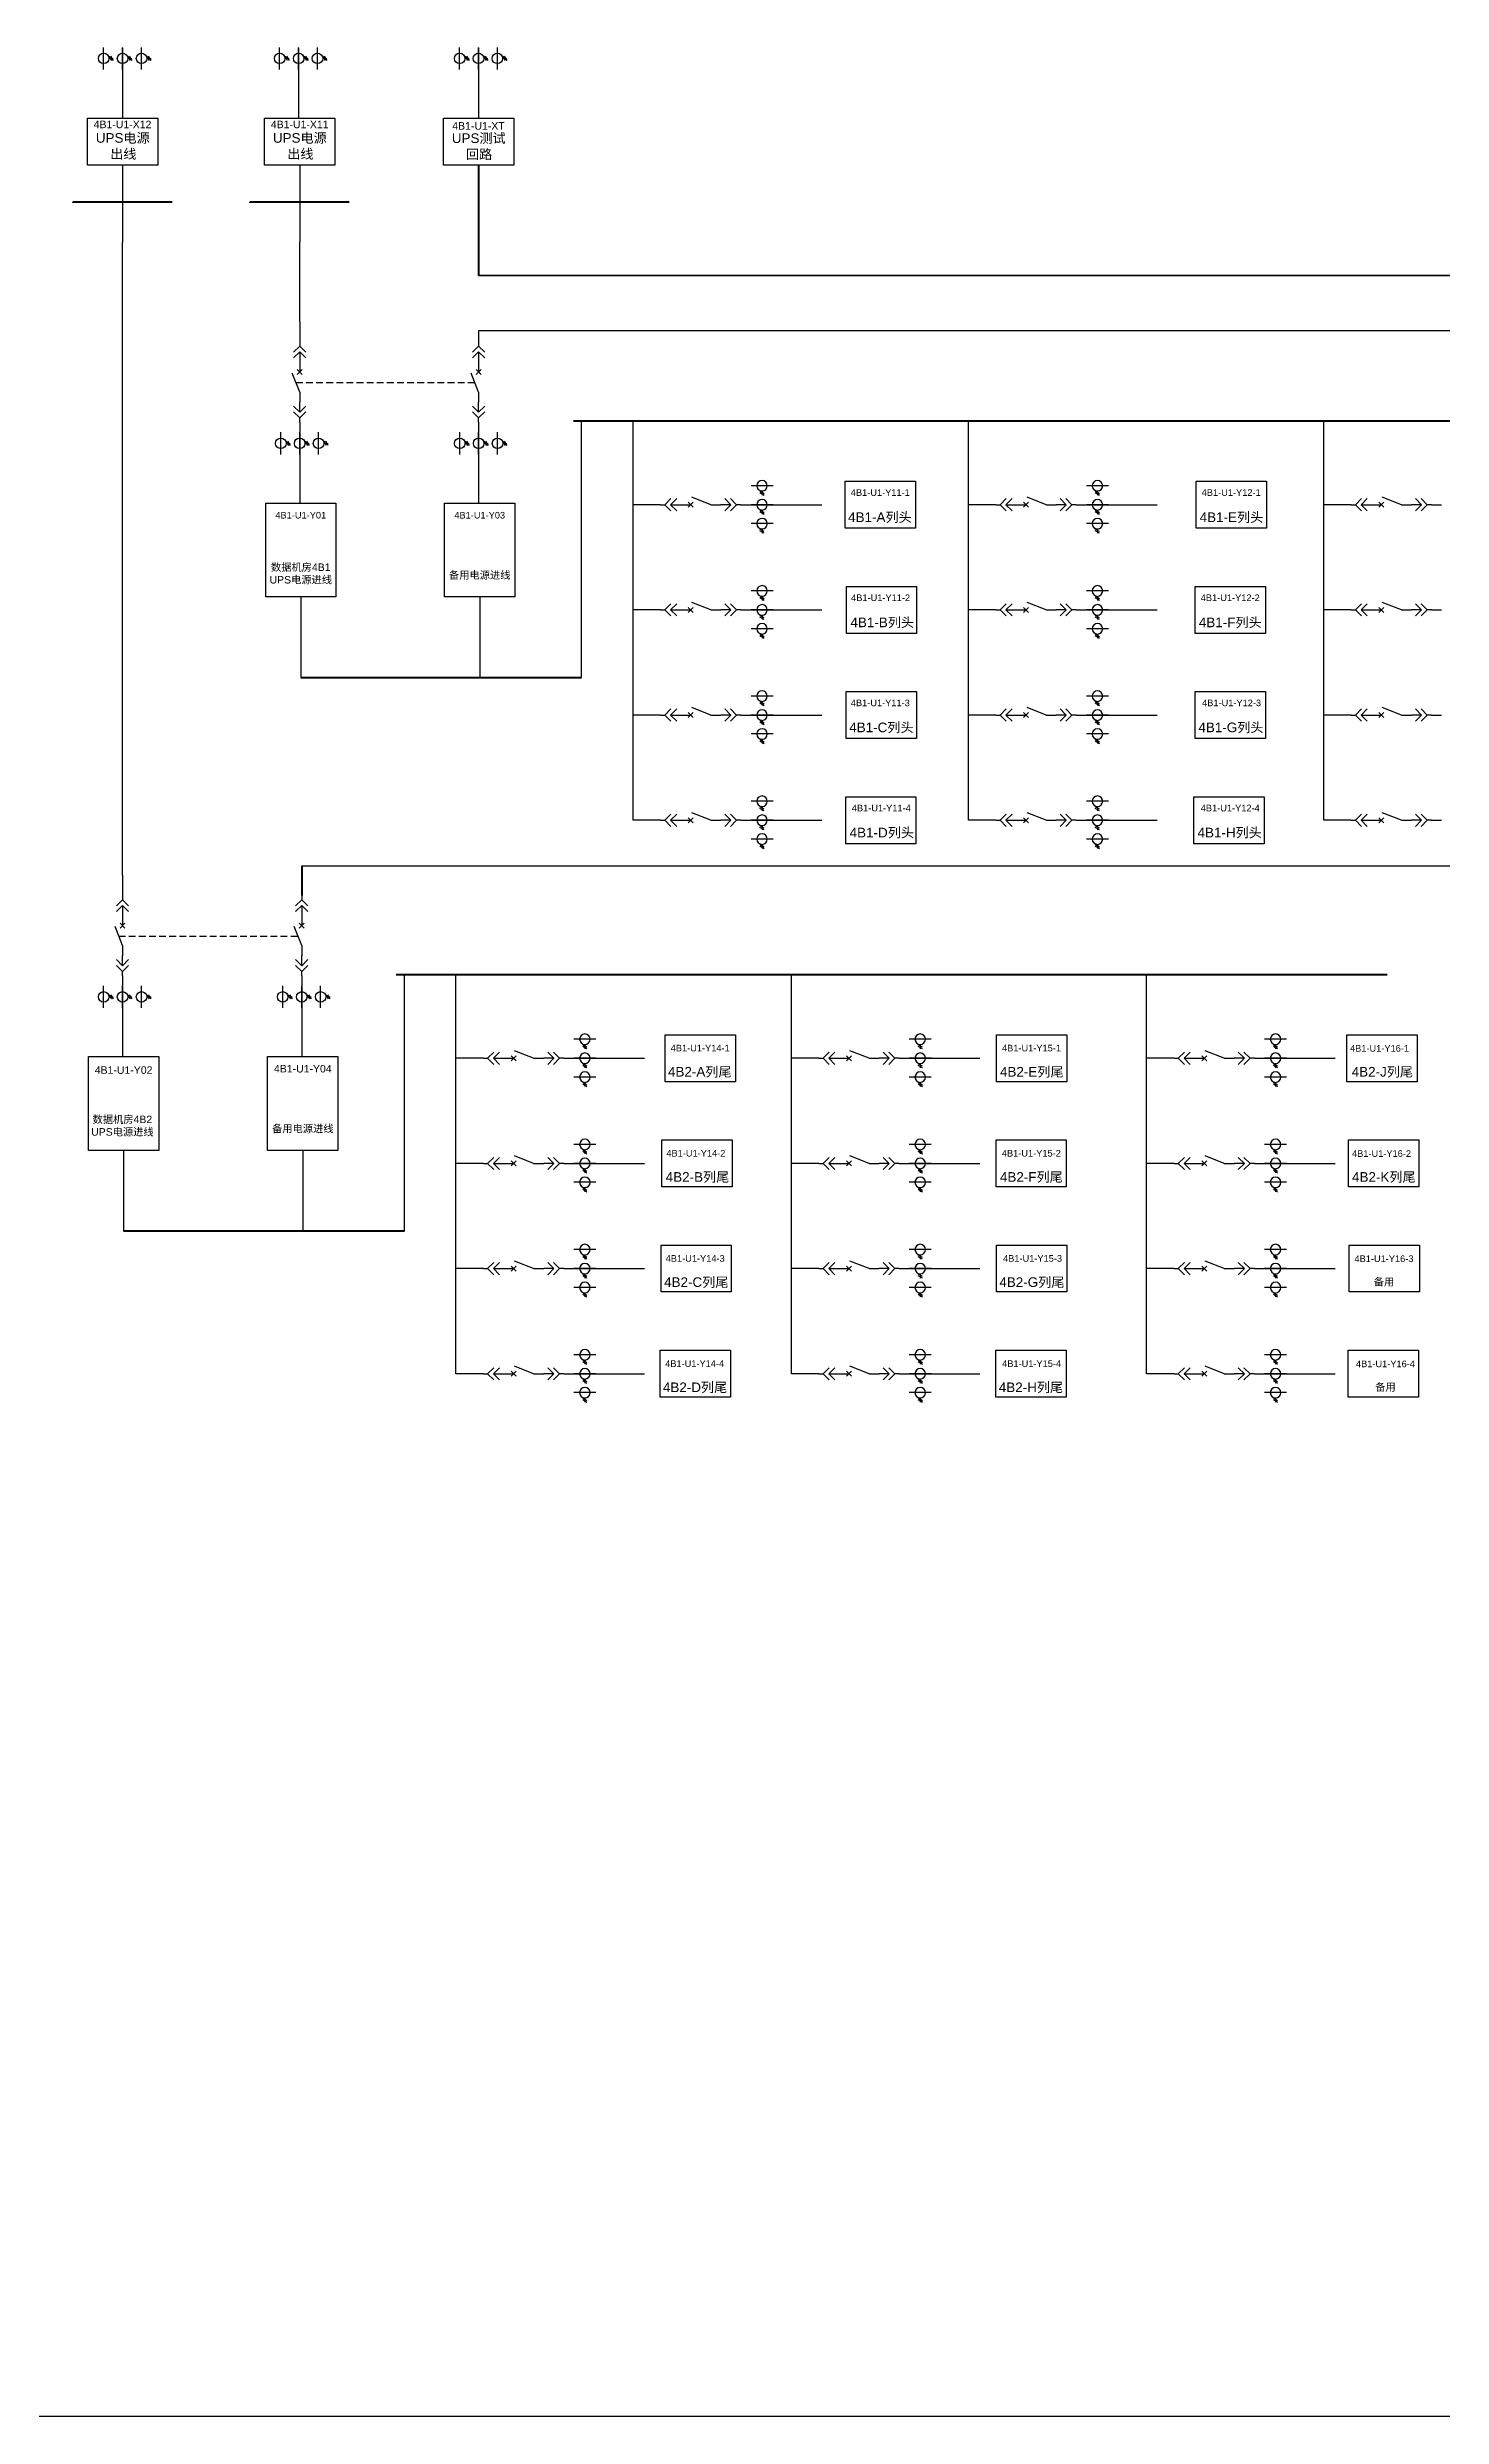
# Model space of a CAD drawing. Header units: millimetres. Extents: x 26 to 380, y 22 to 337.
# Drawn here: x 111.3 to 214.7, y 22.4 to 198.1 of the extents above; entities that cross this region are included whole.
import ezdxf
from ezdxf.enums import TextEntityAlignment as Align

# ---------------------------------------------------------------- set-up
doc = ezdxf.new("R2010")
doc.units = ezdxf.units.MM
doc.linetypes.add('HIDDEN', pattern=[0.375, 0.25, -0.125])
doc.styles.get("Standard").update_dxf_attribs({"font": 'arial.ttf'})

# ---------------------------------------------------------------- blocks, each defined once
blk = doc.blocks.new('A$C03DD39B5')
for p, q in [((417, 475), (283, 392)), ((417, 422), (283, 339)), ((350, 333), (350, 467))]:
    blk.add_line(p, q)
blk.add_lwpolyline([(700, 167), (0, 167)])
blk.add_circle((350, 167), 167)
blk = doc.blocks.new('DYDQAA05')
at = {"color": 0}
blk.add_lwpolyline([(0, 0), (0, -7)], dxfattribs=at)
blk = doc.blocks.new('DYDQAA03')
at = {"color": 0}
for points in [[(0, 0), (0, -1.5)], [(-2.12, -3.62), (0, -1.5)], [(-2.12, -5.62), (0, -3.5)], [(2.12, -3.62), (0, -1.5)], [(2.12, -5.62), (0, -3.5)], [(0, -3.5), (0, -7)]]:
    blk.add_lwpolyline(points, dxfattribs=at)
blk = doc.blocks.new('DYDQAA09')
at = {"color": 0}
blk.add_lwpolyline([(0, 0), (0, -3.5)], dxfattribs=at)
blk.add_lwpolyline([(0, 0), (0, -3.5)], dxfattribs=at)
blk.add_lwpolyline([(0, 0), (0, -3.5)], dxfattribs=at)
blk.add_lwpolyline([(0, 0), (0, -3.5)], dxfattribs=at)
blk.add_lwpolyline([(0, 0), (0, -3.5)], dxfattribs=at)
blk.add_lwpolyline([(0, 0), (0, -3.5)], dxfattribs=at)
blk.add_lwpolyline([(0, 0), (0, -3.5)], dxfattribs=at)
blk.add_lwpolyline([(0, 0), (0, -3.5)], dxfattribs=at)
blk.add_lwpolyline([(0, 0), (0, -3.5)], dxfattribs=at)
blk = doc.blocks.new('DYDQ0201')
at = {"color": 0}
for points in [[(0.86, -0.86), (-0.86, 0.86)], [(-0.86, -0.86), (0.86, 0.86)], [(0, -7), (-2.61, -0.37)]]:
    blk.add_lwpolyline(points, dxfattribs=at)
blk = doc.blocks.new('DYDQAA04')
at = {"color": 0}
for points in [[(0, -3.5), (0, 0)], [(-2.12, -1.38), (0, -3.5)], [(-2.12, -3.38), (0, -5.5)], [(2.12, -1.38), (0, -3.5)], [(2.12, -3.38), (0, -5.5)], [(0, -7), (0, -5.5)]]:
    blk.add_lwpolyline(points, dxfattribs=at)

msp = doc.modelspace()

# ---------------------------------------------------------------- linework, layer by layer
for p, q in [((116.87, 198.04, -11062.21), (116.87, 196.4, -11062.21)), ((129.93, 198.04, -11062.21), (129.93, 196.4, -11062.21)), ((143.27, 198.04, -11062.21), (143.27, 196.4, -11062.21)), ((116.87, 196.4, -11062.21), (116.87, 192.83, -11062.21)), ((129.93, 196.4, -11062.21), (129.93, 192.83, -11062.21)), ((143.27, 196.4, -11062.21), (143.27, 192.83, -11062.21)), ((116.87, 189.35, -11062.21), (116.87, 183.63, -11062.21)), ((130.01, 189.35, -11093.7), (130.01, 183.63, -11093.7)), ((116.87, 136.68, -12148.29), (116.87, 183.63, -11062.21)), ((130.01, 177.73, -12476.98), (130.01, 183.63, -11093.7)), ((130.01, 169.49, -10275.76), (130.01, 167.85, -10275.76)), ((150.91, 151.35, -9835.7), (150.91, 170.38, 14389.02)), ((154.74, 156.36, 14043.2), (154.74, 170.38, 14389.02)), ((179.61, 156.36, 14043.2), (179.61, 170.38, 14389.02)), ((205.95, 156.36, 14043.2), (205.95, 170.38, 14389.02)), ((130.01, 167.85, -10275.76), (130.01, 164.28, -10275.76)), ((156.77, 164.16, 12659.92), (154.74, 164.16, 13351.56)), ((163.52, 164.16, 14861.13), (165.16, 164.16, 14861.13)), ((165.16, 164.16, 14861.13), (168.72, 164.16, 14861.13)), ((181.64, 164.16, 12659.92), (179.61, 164.16, 13351.56)), ((188.39, 164.16, 14861.13), (190.03, 164.16, 14861.13)), ((190.03, 164.16, 14861.13), (193.59, 164.16, 14861.13)), ((207.99, 164.16, 12659.92), (205.95, 164.16, 13351.56)), ((130.09, 157.33, -10307.25), (130.09, 151.35, -9835.7)), ((156.77, 156.36, 14043.2), (154.74, 156.36, 14043.2)), ((154.74, 148.56, 14734.83), (154.74, 156.36, 14043.2)), ((163.52, 156.36, 16244.41), (165.16, 156.36, 16244.41)), ((165.16, 156.36, 16244.41), (168.72, 156.36, 16244.41)), ((181.64, 156.36, 14043.2), (179.61, 156.36, 14043.2)), ((179.61, 148.56, 14734.83), (179.61, 156.36, 14043.2)), ((188.39, 156.36, 16244.41), (190.03, 156.36, 16244.41)), ((190.03, 156.36, 16244.41), (193.59, 156.36, 16244.41)), ((207.99, 156.36, 14043.2), (205.95, 156.36, 14043.2)), ((205.95, 148.56, 14734.83), (205.95, 156.36, 14043.2)), ((156.77, 148.56, 14734.83), (154.74, 148.56, 14734.83)), ((154.74, 140.76, 15426.47), (154.74, 148.56, 14734.83)), ((163.52, 148.56, 16936.05), (165.16, 148.56, 16936.05)), ((165.16, 148.56, 16936.05), (168.72, 148.56, 16936.05)), ((181.64, 148.56, 14734.83), (179.61, 148.56, 14734.83)), ((179.61, 140.76, 15426.47), (179.61, 148.56, 14734.83)), ((188.39, 148.56, 16936.05), (190.03, 148.56, 16936.05)), ((190.03, 148.56, 16936.05), (193.59, 148.56, 16936.05)), ((207.99, 148.56, 14734.83), (205.95, 148.56, 14734.83)), ((205.95, 140.76, 15426.47), (205.95, 148.56, 14734.83)), ((156.77, 140.76, 15426.47), (154.74, 140.76, 15426.47)), ((163.52, 140.76, 17627.69), (165.16, 140.76, 17627.69)), ((165.16, 140.76, 17627.69), (168.72, 140.76, 17627.69)), ((181.64, 140.76, 15426.47), (179.61, 140.76, 15426.47)), ((188.39, 140.76, 17627.69), (190.03, 140.76, 17627.69)), ((190.03, 140.76, 17627.69), (193.59, 140.76, 17627.69)), ((207.99, 140.76, 15426.47), (205.95, 140.76, 15426.47)), ((116.87, 128.44, -9947.08), (116.87, 126.8, -9947.08)), ((137.78, 110.3, -9507.02), (137.78, 129.33, 14717.7)), ((141.6, 115.31, 14371.88), (141.6, 129.33, 14717.7)), ((166.47, 115.31, 14371.88), (166.47, 129.33, 14717.7)), ((192.82, 115.31, 14371.88), (192.82, 129.33, 14717.7)), ((116.87, 126.8, -9947.08), (116.87, 123.24, -9947.08)), ((143.63, 123.11, 12988.6), (141.6, 123.11, 13680.24)), ((150.38, 123.11, 15189.82), (152.02, 123.11, 15189.82)), ((152.02, 123.11, 15189.82), (155.59, 123.11, 15189.82)), ((168.5, 123.11, 12988.6), (166.47, 123.11, 13680.24)), ((175.25, 123.11, 15189.82), (176.89, 123.11, 15189.82)), ((176.89, 123.11, 15189.82), (180.46, 123.11, 15189.82)), ((194.85, 123.11, 12988.6), (192.82, 123.11, 13680.24)), ((201.6, 123.11, 15189.82), (203.24, 123.11, 15189.82)), ((203.24, 123.11, 15189.82), (206.81, 123.11, 15189.82)), ((116.95, 116.28, -9978.57), (116.95, 110.3, -9507.02)), ((143.63, 115.31, 14371.88), (141.6, 115.31, 14371.88)), ((141.6, 107.51, 15063.52), (141.6, 115.31, 14371.88)), ((150.38, 115.31, 16573.09), (152.02, 115.31, 16573.09)), ((152.02, 115.31, 16573.09), (155.59, 115.31, 16573.09)), ((168.5, 115.31, 14371.88), (166.47, 115.31, 14371.88)), ((166.47, 107.51, 15063.52), (166.47, 115.31, 14371.88)), ((175.25, 115.31, 16573.09), (176.89, 115.31, 16573.09)), ((176.89, 115.31, 16573.09), (180.46, 115.31, 16573.09)), ((194.85, 115.31, 14371.88), (192.82, 115.31, 14371.88)), ((192.82, 107.51, 15063.52), (192.82, 115.31, 14371.88)), ((201.6, 115.31, 16573.09), (203.24, 115.31, 16573.09)), ((203.24, 115.31, 16573.09), (206.81, 115.31, 16573.09)), ((143.63, 107.51, 15063.52), (141.6, 107.51, 15063.52)), ((141.6, 99.71, 15755.15), (141.6, 107.51, 15063.52)), ((150.38, 107.51, 17264.73), (152.02, 107.51, 17264.73)), ((152.02, 107.51, 17264.73), (155.59, 107.51, 17264.73)), ((168.5, 107.51, 15063.52), (166.47, 107.51, 15063.52)), ((166.47, 99.71, 15755.15), (166.47, 107.51, 15063.52)), ((175.25, 107.51, 17264.73), (176.89, 107.51, 17264.73)), ((176.89, 107.51, 17264.73), (180.46, 107.51, 17264.73)), ((194.85, 107.51, 15063.52), (192.82, 107.51, 15063.52)), ((192.82, 99.71, 15755.15), (192.82, 107.51, 15063.52)), ((201.6, 107.51, 17264.73), (203.24, 107.51, 17264.73)), ((203.24, 107.51, 17264.73), (206.81, 107.51, 17264.73)), ((143.63, 99.71, 15755.15), (141.6, 99.71, 15755.15)), ((150.38, 99.71, 17956.37), (152.02, 99.71, 17956.37)), ((152.02, 99.71, 17956.37), (155.59, 99.71, 17956.37)), ((168.5, 99.71, 15755.15), (166.47, 99.71, 15755.15)), ((175.25, 99.71, 17956.37), (176.89, 99.71, 17956.37)), ((176.89, 99.71, 17956.37), (180.46, 99.71, 17956.37)), ((194.85, 99.71, 15755.15), (192.82, 99.71, 15755.15)), ((201.6, 99.71, 17956.37), (203.24, 99.71, 17956.37)), ((203.24, 99.71, 17956.37), (206.81, 99.71, 17956.37))]:
    msp.add_line(p, q)
at = {"color": 1, "lineweight": 40}
for p, q in [((143.27, 189.35, -11094.72), (143.27, 181.16, -13169.63)), ((150.31, 170.38, 14389.02), (223.79, 170.38, 14389.02)), ((137.17, 129.33, 14717.7), (210.65, 129.33, 14717.7))]:
    msp.add_line(p, q, dxfattribs=at)
at = {"color": 1, "lineweight": 35}
msp.add_line((143.27, 181.16, -11786.36), (362.85, 181.16, -11786.36), dxfattribs=at)
at = {"color": 5}
for p, q in [((143.28, 177.07, -14521.43), (143.28, 176.24, -12476.98)), ((143.28, 169.49, -10275.76), (143.28, 167.85, -10275.76)), ((143.28, 167.85, -10275.76), (143.28, 164.28, -10275.76)), ((143.36, 157.33, -10307.25), (143.36, 151.35, -9835.7)), ((130.16, 128.44, -8342.69), (130.16, 126.8, -8342.69)), ((130.16, 126.8, -8342.69), (130.16, 123.24, -8342.69)), ((130.24, 116.28, -8374.18), (130.24, 110.3, -7902.63))]:
    msp.add_line(p, q, dxfattribs=at)
at = {"color": 5, "lineweight": 30}
for p, q in [((143.28, 177.07, -13499.2), (262.44, 177.07, -24438.63)), ((130.16, 137.37, -13280), (240.02, 137.37, -34529.97))]:
    msp.add_line(p, q, dxfattribs=at)
at = {"linetype": 'HIDDEN', "ltscale": 2}
for p, q in [((129.73, 173.22, -12476.98), (143.01, 173.22, -12476.98)), ((116.59, 132.17, -10543.91), (129.88, 132.17, -10543.91))]:
    msp.add_line(p, q, dxfattribs=at)
at = {"lineweight": 40}
for p, q in [((130.09, 151.35, -9835.7), (150.91, 151.35, -9835.7)), ((116.95, 110.3, -9507.02), (137.78, 110.3, -9507.02))]:
    msp.add_line(p, q, dxfattribs=at)
at = {"color": 5, "lineweight": 40}
msp.add_line((130.16, 137.37, -13280), (130.16, 135.19, -10543.91), dxfattribs=at)
at = {"color": 1, "lineweight": 30, "ltscale": 0.002916}
msp.add_lwpolyline([(25.55, 337.37), (379.75, 337.37), (379.75, 22.37), (25.55, 22.37)], close=True, dxfattribs=at)
for points, elevation in [([(114.27, 192.83), (119.48, 192.83), (119.48, 189.35), (114.27, 189.35)], -11062.21), ([(127.4, 192.83), (132.61, 192.83), (132.61, 189.35), (127.4, 189.35)], -11093.7), ([(170.46, 165.9), (175.67, 165.9), (175.67, 162.42), (170.46, 162.42)], 14861.13), ([(196.5, 165.9), (201.7, 165.9), (201.7, 162.42), (196.5, 162.42)], 14861.13), ([(127.49, 164.28), (132.69, 164.28), (132.69, 157.33), (127.49, 157.33)], -10307.25), ([(170.55, 158.1), (175.76, 158.1), (175.76, 154.62), (170.55, 154.62)], 16244.41), ([(196.43, 158.1), (201.64, 158.1), (201.64, 154.62), (196.43, 154.62)], 16244.41), ([(170.54, 150.3), (175.75, 150.3), (175.75, 146.82), (170.54, 146.82)], 16936.05), ([(196.42, 150.3), (201.63, 150.3), (201.63, 146.82), (196.42, 146.82)], 16936.05), ([(170.5, 142.5), (175.71, 142.5), (175.71, 139.02), (170.5, 139.02)], 17627.69), ([(196.33, 142.5), (201.54, 142.5), (201.54, 139.02), (196.33, 139.02)], 17627.69), ([(157.11, 124.85), (162.32, 124.85), (162.32, 121.37), (157.11, 121.37)], 15189.82), ([(181.69, 124.85), (186.9, 124.85), (186.9, 121.37), (181.69, 121.37)], 15189.82), ([(207.67, 124.85), (212.88, 124.85), (212.88, 121.37), (207.67, 121.37)], 15189.82), ([(114.35, 123.24), (119.56, 123.24), (119.56, 116.28), (114.35, 116.28)], -9978.57), ([(156.86, 117.05), (162.07, 117.05), (162.07, 113.57), (156.86, 113.57)], 16573.09), ([(181.65, 117.05), (186.85, 117.05), (186.85, 113.57), (181.65, 113.57)], 16573.09), ([(207.79, 117.05), (213, 117.05), (213, 113.57), (207.79, 113.57)], 16573.09), ([(156.81, 109.25), (162.02, 109.25), (162.02, 105.78), (156.81, 105.78)], 17264.73), ([(181.69, 109.25), (186.9, 109.25), (186.9, 105.78), (181.69, 105.78)], 17264.73), ([(207.84, 109.25), (213.05, 109.25), (213.05, 105.78), (207.84, 105.78)], 17264.73), ([(156.74, 101.45), (161.95, 101.45), (161.95, 97.98), (156.74, 97.98)], 17956.37), ([(181.64, 101.45), (186.85, 101.45), (186.85, 97.98), (181.64, 97.98)], 17956.37), ([(207.76, 101.45), (212.97, 101.45), (212.97, 97.98), (207.76, 97.98)], 17956.37)]:
    msp.add_lwpolyline(points, close=True, dxfattribs=dict(elevation=elevation))
at = {"color": 1, "elevation": -11094.72}
msp.add_lwpolyline([(140.67, 192.83), (145.88, 192.83), (145.88, 189.35), (140.67, 189.35)], close=True, dxfattribs=at)
at = {"color": 1, "lineweight": 40, "ltscale": 100}
for points, elevation in [([(120.56, 186.6), (113.19, 186.6), (113.19, 186.6)], -21563.23), ([(133.69, 186.6), (126.32, 186.6), (126.32, 186.6)], -21594.72)]:
    msp.add_lwpolyline(points, dxfattribs=dict(at, elevation=elevation))
at = {"color": 5}
for points, elevation in [([(140.76, 164.28), (145.97, 164.28), (145.97, 157.33), (140.76, 157.33)], -10307.25), ([(127.63, 123.24), (132.84, 123.24), (132.84, 116.28), (127.63, 116.28)], -8374.18)]:
    msp.add_lwpolyline(points, close=True, dxfattribs=dict(at, elevation=elevation))

# ---------------------------------------------------------------- block references
at = {"linetype": 'Continuous', "yscale": 0.002338875, "zscale": 0.002338875}
for p, xscale, rotation in [((115.08, 198.08, -11062.21), 0.002338875, 270), ((116.48, 198.08, -11062.21), 0.002338875, 270), ((117.89, 198.08, -11062.21), 0.002338875, 270), ((128.13, 198.08, -11062.21), 0.002338875, 270), ((129.54, 198.08, -11062.21), 0.002338875, 270), ((130.94, 198.08, -11062.21), 0.002338875, 270), ((141.48, 198.08, -11062.21), 0.002338875, 270), ((142.88, 198.08, -11062.21), 0.002338875, 270), ((144.28, 198.08, -11062.21), 0.002338875, 270), ((128.22, 169.53, -10275.76), 0.002338875, 270), ((129.62, 169.53, -10275.76), 0.002338875, 270), ((131.02, 169.53, -10275.76), 0.002338875, 270), ((163.48, 165.96, 14861.13), -0.002338875, 180), ((188.35, 165.96, 14861.13), -0.002338875, 180), ((163.48, 164.55, 14861.13), -0.002338875, 180), ((188.35, 164.55, 14861.13), -0.002338875, 180), ((163.48, 163.15, 14861.13), -0.002338875, 180), ((188.35, 163.15, 14861.13), -0.002338875, 180), ((163.48, 158.16, 16244.41), -0.002338875, 180), ((188.35, 158.16, 16244.41), -0.002338875, 180), ((163.48, 156.75, 16244.41), -0.002338875, 180), ((188.35, 156.75, 16244.41), -0.002338875, 180), ((163.48, 155.35, 16244.41), -0.002338875, 180), ((188.35, 155.35, 16244.41), -0.002338875, 180), ((163.48, 150.36, 16936.05), -0.002338875, 180), ((188.35, 150.36, 16936.05), -0.002338875, 180), ((163.48, 148.95, 16936.05), -0.002338875, 180), ((188.35, 148.95, 16936.05), -0.002338875, 180), ((163.48, 147.55, 16936.05), -0.002338875, 180), ((188.35, 147.55, 16936.05), -0.002338875, 180), ((163.48, 142.56, 17627.69), -0.002338875, 180), ((188.35, 142.56, 17627.69), -0.002338875, 180), ((163.48, 141.15, 17627.69), -0.002338875, 180), ((188.35, 141.15, 17627.69), -0.002338875, 180), ((163.48, 139.75, 17627.69), -0.002338875, 180), ((188.35, 139.75, 17627.69), -0.002338875, 180), ((115.08, 128.48, -9947.08), 0.002338875, 270), ((116.48, 128.48, -9947.08), 0.002338875, 270), ((117.89, 128.48, -9947.08), 0.002338875, 270), ((150.34, 124.91, 15189.82), -0.002338875, 180), ((175.21, 124.91, 15189.82), -0.002338875, 180), ((201.56, 124.91, 15189.82), -0.002338875, 180), ((150.34, 123.5, 15189.82), -0.002338875, 180), ((175.21, 123.5, 15189.82), -0.002338875, 180), ((201.56, 123.5, 15189.82), -0.002338875, 180), ((150.34, 122.1, 15189.82), -0.002338875, 180), ((175.21, 122.1, 15189.82), -0.002338875, 180), ((201.56, 122.1, 15189.82), -0.002338875, 180), ((150.34, 117.11, 16573.09), -0.002338875, 180), ((175.21, 117.11, 16573.09), -0.002338875, 180), ((201.56, 117.11, 16573.09), -0.002338875, 180), ((150.34, 115.7, 16573.09), -0.002338875, 180), ((150.34, 114.3, 16573.09), -0.002338875, 180), ((175.21, 115.7, 16573.09), -0.002338875, 180), ((175.21, 114.3, 16573.09), -0.002338875, 180), ((201.56, 115.7, 16573.09), -0.002338875, 180), ((201.56, 114.3, 16573.09), -0.002338875, 180), ((150.34, 109.31, 17264.73), -0.002338875, 180), ((175.21, 109.31, 17264.73), -0.002338875, 180), ((201.56, 109.31, 17264.73), -0.002338875, 180), ((150.34, 107.9, 17264.73), -0.002338875, 180), ((175.21, 107.9, 17264.73), -0.002338875, 180), ((201.56, 107.9, 17264.73), -0.002338875, 180), ((150.34, 106.5, 17264.73), -0.002338875, 180), ((175.21, 106.5, 17264.73), -0.002338875, 180), ((201.56, 106.5, 17264.73), -0.002338875, 180), ((150.34, 101.51, 17956.37), -0.002338875, 180), ((175.21, 101.51, 17956.37), -0.002338875, 180), ((201.56, 101.51, 17956.37), -0.002338875, 180), ((150.34, 100.1, 17956.37), -0.002338875, 180), ((150.34, 98.7, 17956.37), -0.002338875, 180), ((175.21, 100.1, 17956.37), -0.002338875, 180), ((175.21, 98.7, 17956.37), -0.002338875, 180), ((201.56, 100.1, 17956.37), -0.002338875, 180), ((201.56, 98.7, 17956.37), -0.002338875, 180)]:
    msp.add_blockref('A$C03DD39B5', p, dxfattribs=dict(at, xscale=xscale, rotation=rotation))
at = {"xscale": 0.2128954749704126, "yscale": 0.2128954749704126, "zscale": 0.2128954749704126}
for name, p in [('DYDQAA05', (130.01, 177.73, -12476.98)), ('DYDQAA03', (130.01, 176.24, -12476.98)), ('DYDQ0201', (130.01, 174, -12476.98)), ('DYDQAA09', (130.01, 174.75, -12476.98)), ('DYDQAA09', (130.01, 172.51, -12476.98)), ('DYDQAA04', (130.01, 171.77, -12476.98)), ('DYDQAA09', (130.01, 170.28, -12476.98)), ('DYDQAA05', (116.87, 136.68, -12148.29)), ('DYDQAA03', (116.87, 135.19, -12148.29)), ('DYDQAA09', (116.87, 133.7, -12148.29)), ('DYDQ0201', (116.87, 132.95, -12148.29)), ('DYDQAA04', (116.87, 130.72, -12148.29)), ('DYDQAA09', (116.87, 131.46, -12148.29)), ('DYDQAA09', (116.87, 129.23, -12148.29))]:
    msp.add_blockref(name, p, dxfattribs=at)
at = {"color": 5, "xscale": 0.2128954749704126, "yscale": 0.2128954749704126, "zscale": 0.2128954749704126}
for name, p in [('DYDQAA03', (143.28, 176.24, -12476.98)), ('DYDQ0201', (143.28, 174, -12476.98)), ('DYDQAA09', (143.28, 174.75, -12476.98)), ('DYDQAA09', (143.28, 172.51, -12476.98)), ('DYDQAA04', (143.28, 171.77, -12476.98)), ('DYDQAA09', (143.28, 170.28, -12476.98)), ('DYDQAA03', (130.16, 135.19, -10543.91)), ('DYDQAA09', (130.16, 133.7, -10543.91)), ('DYDQ0201', (130.16, 132.95, -10543.91)), ('DYDQAA04', (130.16, 130.72, -10543.91)), ('DYDQAA09', (130.16, 131.46, -10543.91)), ('DYDQAA09', (130.16, 129.23, -10543.91))]:
    msp.add_blockref(name, p, dxfattribs=at)
at = {"color": 5, "linetype": 'Continuous', "xscale": 0.002338875, "yscale": 0.002338875, "zscale": 0.002338875, "rotation": 270}
for p in [(141.49, 169.53, -10275.76), (142.89, 169.53, -10275.76), (144.29, 169.53, -10275.76), (128.36, 128.48, -8342.69), (129.77, 128.48, -8342.69), (131.17, 128.48, -8342.69)]:
    msp.add_blockref('A$C03DD39B5', p, dxfattribs=at)
at = {"xscale": -0.2128954749704126, "yscale": 0.2128954749704126, "zscale": 0.2128954749704126, "rotation": 90}
for name, p in [('DYDQAA03', (156.77, 164.16, 12659.92)), ('DYDQAA09', (158.26, 164.16, 12659.92)), ('DYDQ0201', (159.01, 164.16, 12659.92)), ('DYDQAA09', (160.5, 164.16, 12659.92)), ('DYDQAA04', (161.24, 164.16, 12659.92)), ('DYDQAA09', (162.73, 164.16, 12659.92)), ('DYDQAA03', (181.64, 164.16, 12659.92)), ('DYDQAA09', (183.13, 164.16, 12659.92)), ('DYDQ0201', (183.88, 164.16, 12659.92)), ('DYDQAA09', (185.37, 164.16, 12659.92)), ('DYDQAA04', (186.11, 164.16, 12659.92)), ('DYDQAA09', (187.6, 164.16, 12659.92)), ('DYDQAA03', (207.99, 164.16, 12659.92)), ('DYDQAA09', (209.48, 164.16, 12659.92)), ('DYDQ0201', (210.22, 164.16, 12659.92)), ('DYDQAA09', (211.72, 164.16, 12659.92)), ('DYDQAA04', (212.46, 164.16, 12659.92)), ('DYDQAA09', (213.95, 164.16, 12659.92)), ('DYDQAA03', (156.77, 156.36, 14043.2)), ('DYDQ0201', (159.01, 156.36, 14043.2)), ('DYDQAA04', (161.24, 156.36, 14043.2)), ('DYDQAA03', (181.64, 156.36, 14043.2)), ('DYDQ0201', (183.88, 156.36, 14043.2)), ('DYDQAA04', (186.11, 156.36, 14043.2)), ('DYDQAA03', (207.99, 156.36, 14043.2)), ('DYDQ0201', (210.22, 156.36, 14043.2)), ('DYDQAA04', (212.46, 156.36, 14043.2)), ('DYDQAA09', (158.26, 156.36, 14043.2)), ('DYDQAA09', (160.5, 156.36, 14043.2)), ('DYDQAA09', (162.73, 156.36, 14043.2)), ('DYDQAA09', (183.13, 156.36, 14043.2)), ('DYDQAA09', (185.37, 156.36, 14043.2)), ('DYDQAA09', (187.6, 156.36, 14043.2)), ('DYDQAA09', (209.48, 156.36, 14043.2)), ('DYDQAA09', (211.72, 156.36, 14043.2)), ('DYDQAA09', (213.95, 156.36, 14043.2)), ('DYDQAA03', (156.77, 148.56, 14734.83)), ('DYDQAA09', (158.26, 148.56, 14734.83)), ('DYDQ0201', (159.01, 148.56, 14734.83)), ('DYDQAA09', (160.5, 148.56, 14734.83)), ('DYDQAA04', (161.24, 148.56, 14734.83)), ('DYDQAA09', (162.73, 148.56, 14734.83)), ('DYDQAA03', (181.64, 148.56, 14734.83)), ('DYDQAA09', (183.13, 148.56, 14734.83)), ('DYDQ0201', (183.88, 148.56, 14734.83)), ('DYDQAA09', (185.37, 148.56, 14734.83)), ('DYDQAA04', (186.11, 148.56, 14734.83)), ('DYDQAA09', (187.6, 148.56, 14734.83)), ('DYDQAA03', (207.99, 148.56, 14734.83)), ('DYDQAA09', (209.48, 148.56, 14734.83)), ('DYDQ0201', (210.22, 148.56, 14734.83)), ('DYDQAA09', (211.72, 148.56, 14734.83)), ('DYDQAA04', (212.46, 148.56, 14734.83)), ('DYDQAA09', (213.95, 148.56, 14734.83)), ('DYDQAA03', (156.77, 140.76, 15426.47)), ('DYDQAA09', (158.26, 140.76, 15426.47)), ('DYDQ0201', (159.01, 140.76, 15426.47)), ('DYDQAA09', (160.5, 140.76, 15426.47)), ('DYDQAA04', (161.24, 140.76, 15426.47)), ('DYDQAA09', (162.73, 140.76, 15426.47)), ('DYDQAA03', (181.64, 140.76, 15426.47)), ('DYDQAA09', (183.13, 140.76, 15426.47)), ('DYDQ0201', (183.88, 140.76, 15426.47)), ('DYDQAA09', (185.37, 140.76, 15426.47)), ('DYDQAA04', (186.11, 140.76, 15426.47)), ('DYDQAA09', (187.6, 140.76, 15426.47)), ('DYDQAA03', (207.99, 140.76, 15426.47)), ('DYDQAA09', (209.48, 140.76, 15426.47)), ('DYDQ0201', (210.22, 140.76, 15426.47)), ('DYDQAA09', (211.72, 140.76, 15426.47)), ('DYDQAA04', (212.46, 140.76, 15426.47)), ('DYDQAA09', (213.95, 140.76, 15426.47)), ('DYDQAA03', (143.63, 123.11, 12988.6)), ('DYDQAA09', (145.12, 123.11, 12988.6)), ('DYDQ0201', (145.87, 123.11, 12988.6)), ('DYDQAA09', (147.36, 123.11, 12988.6)), ('DYDQAA04', (148.11, 123.11, 12988.6)), ('DYDQAA09', (149.6, 123.11, 12988.6)), ('DYDQAA03', (168.5, 123.11, 12988.6)), ('DYDQAA09', (169.99, 123.11, 12988.6)), ('DYDQ0201', (170.74, 123.11, 12988.6)), ('DYDQAA09', (172.23, 123.11, 12988.6)), ('DYDQAA04', (172.98, 123.11, 12988.6)), ('DYDQAA09', (174.47, 123.11, 12988.6)), ('DYDQAA03', (194.85, 123.11, 12988.6)), ('DYDQAA09', (196.34, 123.11, 12988.6)), ('DYDQ0201', (197.09, 123.11, 12988.6)), ('DYDQAA09', (198.58, 123.11, 12988.6)), ('DYDQAA04', (199.32, 123.11, 12988.6)), ('DYDQAA09', (200.81, 123.11, 12988.6)), ('DYDQAA03', (143.63, 115.31, 14371.88)), ('DYDQAA09', (145.12, 115.31, 14371.88)), ('DYDQ0201', (145.87, 115.31, 14371.88)), ('DYDQAA09', (147.36, 115.31, 14371.88)), ('DYDQAA04', (148.11, 115.31, 14371.88)), ('DYDQAA09', (149.6, 115.31, 14371.88)), ('DYDQAA03', (168.5, 115.31, 14371.88)), ('DYDQAA09', (169.99, 115.31, 14371.88)), ('DYDQ0201', (170.74, 115.31, 14371.88)), ('DYDQAA09', (172.23, 115.31, 14371.88)), ('DYDQAA04', (172.98, 115.31, 14371.88)), ('DYDQAA09', (174.47, 115.31, 14371.88)), ('DYDQAA03', (194.85, 115.31, 14371.88)), ('DYDQAA09', (196.34, 115.31, 14371.88)), ('DYDQ0201', (197.09, 115.31, 14371.88)), ('DYDQAA09', (198.58, 115.31, 14371.88)), ('DYDQAA04', (199.32, 115.31, 14371.88)), ('DYDQAA09', (200.81, 115.31, 14371.88)), ('DYDQAA03', (143.63, 107.51, 15063.52)), ('DYDQAA09', (145.12, 107.51, 15063.52)), ('DYDQ0201', (145.87, 107.51, 15063.52)), ('DYDQAA09', (147.36, 107.51, 15063.52)), ('DYDQAA04', (148.11, 107.51, 15063.52)), ('DYDQAA09', (149.6, 107.51, 15063.52)), ('DYDQAA03', (168.5, 107.51, 15063.52)), ('DYDQAA09', (169.99, 107.51, 15063.52)), ('DYDQ0201', (170.74, 107.51, 15063.52)), ('DYDQAA09', (172.23, 107.51, 15063.52)), ('DYDQAA04', (172.98, 107.51, 15063.52)), ('DYDQAA09', (174.47, 107.51, 15063.52)), ('DYDQAA03', (194.85, 107.51, 15063.52)), ('DYDQAA09', (196.34, 107.51, 15063.52)), ('DYDQ0201', (197.09, 107.51, 15063.52)), ('DYDQAA09', (198.58, 107.51, 15063.52)), ('DYDQAA04', (199.32, 107.51, 15063.52)), ('DYDQAA09', (200.81, 107.51, 15063.52)), ('DYDQAA03', (143.63, 99.71, 15755.15)), ('DYDQ0201', (145.87, 99.71, 15755.15)), ('DYDQAA04', (148.11, 99.71, 15755.15)), ('DYDQAA03', (168.5, 99.71, 15755.15)), ('DYDQ0201', (170.74, 99.71, 15755.15)), ('DYDQAA04', (172.98, 99.71, 15755.15)), ('DYDQAA03', (194.85, 99.71, 15755.15)), ('DYDQ0201', (197.09, 99.71, 15755.15)), ('DYDQAA04', (199.32, 99.71, 15755.15)), ('DYDQAA09', (145.12, 99.71, 15755.15)), ('DYDQAA09', (147.36, 99.71, 15755.15)), ('DYDQAA09', (149.6, 99.71, 15755.15)), ('DYDQAA09', (169.99, 99.71, 15755.15)), ('DYDQAA09', (172.23, 99.71, 15755.15)), ('DYDQAA09', (174.47, 99.71, 15755.15)), ('DYDQAA09', (196.34, 99.71, 15755.15)), ('DYDQAA09', (198.58, 99.71, 15755.15)), ('DYDQAA09', (200.81, 99.71, 15755.15))]:
    msp.add_blockref(name, p, dxfattribs=at)

# ---------------------------------------------------------------- texts
at = {"lineweight": 0}
for s, p in [('4B1-A列头', (173.04, 162.88, 19290)), ('4B1-E列头', (199.11, 162.88, 19290)), ('4B1-B列头', (173.21, 155.08, 20673.28)), ('4B1-F列头', (199.02, 155.08, 20673.28)), ('4B1-C列头', (173.15, 147.29, 21364.92)), ('4B1-G列头', (199.07, 147.29, -3116.7)), ('4B1-D列头', (173.18, 139.49, 22056.56)), ('4B1-H列头', (198.98, 139.49, -2425.07)), ('4B2-A列尾', (159.68, 121.75, 19618.68)), ('4B2-E列尾', (184.3, 121.75, 19618.68)), ('4B2-J列尾', (210.3, 121.75, 19618.68)), ('4B2-B列尾', (159.51, 113.95, 21001.96)), ('4B2-F列尾', (184.27, 113.95, 21001.96)), ('4B2-K列尾', (210.41, 113.95, 21001.96)), ('4B2-C列尾', (159.42, 106.15, 21693.6)), ('4B2-G列尾', (184.31, 106.15, -2788.02)), ('4B2-D列尾', (159.33, 98.35, 22385.24)), ('4B2-H列尾', (184.24, 98.35, -2096.38))]:
    msp.add_text(s, height=0.713, dxfattribs=at).set_placement(p, align=Align.CENTER)
at = {"width": 5.2091}
for s, insert, char_height, attachment_point in [('\\pxqc;4B1-U1-X12', (116.87, 192.36, -8987.3), 0.5569, 5), ('\\pxi0.87322;UPS{\\fSimSun|b0|i0|c134|p2;电源\\P\\pi2.36347;出线}', (114.27, 191.72, -13640.16), 0.7128, 1), ('\\pxqc;4B1-U1-X11', (130.01, 192.36, -8200.85), 0.5569, 5), ('\\pxi0.87322;UPS{\\fSimSun|b0|i0|c134|p2;电源\\P\\pi2.36347;出线}', (127.4, 191.72, -12383.19), 0.7128, 1), ('\\pxqc;4B1-U1-Y11-1', (173.07, 165.06, 14861.13), 0.49, 5), ('\\pxqc;4B1-U1-Y12-1', (199.09, 165.06, 14861.13), 0.49, 5), ('\\pxqc;4B1-U1-Y01', (130.09, 163.38, -10307.25), 0.49, 5), ('{\\fSimSun|b0|i0|c134|p2;\\H0.78125x;数据机房\\fArial|b0|i0|c0|p34;4B1\\PUPS\\fSimSun|b0|i0|c134|p2;电源进线}', (130.09, 159.03, -10307.25), 0.7128, 5), ('\\pxqc;4B1-U1-Y11-2', (173.09, 157.26, 17627.69), 0.49, 5), ('\\pxqc;4B1-U1-Y12-2', (199.02, 157.26, 17627.69), 0.49, 5), ('\\pxqc;4B1-U1-Y11-3', (173.07, 149.46, 19010.96), 0.49, 5), ('\\pxqc;4B1-U1-Y12-3', (199.12, 149.46, 19010.96), 0.49, 5), ('\\pxqc;4B1-U1-Y11-4', (173.14, 141.66, 20394.24), 0.49, 5), ('\\pxqc;4B1-U1-Y12-4', (199.02, 141.66, 20394.24), 0.49, 5), ('\\pxqc;4B1-U1-Y14-1', (159.71, 123.86, 15189.82), 0.49, 5), ('\\pxqc;4B1-U1-Y15-1', (184.28, 123.86, 15189.82), 0.49, 5), ('\\pxqc;4B1-U1-Y16-1', (210.09, 123.84, 15189.82), 0.49, 5), ('\\pxqc;4B1-U1-Y02', (116.95, 122.23, -12180.8), 0.5569, 5), ('{\\fSimSun|b0|i0|c134|p2;数据机房}4B2 \\PUPS{\\fSimSun|b0|i0|c134|p2;电源进线}', (116.86, 118.08, -15073.66), 0.5569, 5), ('\\pxqc;4B1-U1-Y14-2', (159.39, 116.06, 17956.37), 0.49, 5), ('\\pxqc;4B1-U1-Y15-2', (184.27, 116.06, 17956.37), 0.49, 5), ('\\pxqc;4B1-U1-Y16-2', (210.24, 116.04, 17956.37), 0.49, 5), ('\\pxqc;4B1-U1-Y14-3', (159.34, 108.26, 19339.65), 0.49, 5), ('\\pxqc;4B1-U1-Y15-3', (184.36, 108.26, 19339.65), 0.49, 5), ('\\pxqc;4B1-U1-Y16-3', (210.42, 108.24, 19339.65), 0.49, 5), ('{\\fSimSun|b0|i0|c134|p2;\\H0.78125x;备用\\P}', (210.42, 106.49, 19339.65), 0.7128, 5), ('\\pxqc;4B1-U1-Y14-4', (159.3, 100.46, 20722.92), 0.49, 5), ('\\pxqc;4B1-U1-Y15-4', (184.29, 100.46, 20722.92), 0.49, 5), ('\\pxqc;4B1-U1-Y16-4', (210.53, 100.44, 20722.92), 0.49, 5), ('{\\fSimSun|b0|i0|c134|p2;\\H0.78125x;备用\\P}', (210.53, 98.69, 20722.92), 0.7128, 5)]:
    msp.add_mtext(s, dxfattribs=dict(at, insert=insert, char_height=char_height, attachment_point=attachment_point))
at = {"color": 1, "width": 5.2091}
for s, insert, char_height, attachment_point in [('\\pxqc;4B1-U1-XT', (143.27, 192.25, -8201.87), 0.5569, 5), ('\\pxi0.87043;UPS{\\fSimSun|b0|i0|c134|p2;测试\\P\\pi2.34949;回路}', (140.67, 191.7, -11094.72), 0.7128, 1)]:
    msp.add_mtext(s, dxfattribs=dict(at, insert=insert, char_height=char_height, attachment_point=attachment_point))
at = {"color": 5, "width": 5.2091, "attachment_point": 5}
for s, insert, char_height in [('\\pxqc;4B1-U1-Y03', (143.36, 163.38, -10307.25), 0.49), ('{\\fSimSun|b0|i0|c134|p2;\\H0.78125x;备用电源进线\\P}', (143.36, 158.91, -10307.25), 0.7128), ('\\pxqc;4B1-U1-Y04', (130.24, 122.33, -8374.18), 0.5569), ('{\\fSimSun|b0|i0|c134|p2;\\H0.78125x;备用电源进线\\P}', (130.24, 117.86, -8374.18), 0.7128)]:
    msp.add_mtext(s, dxfattribs=dict(at, insert=insert, char_height=char_height))

doc.saveas('drawing.dxf')
